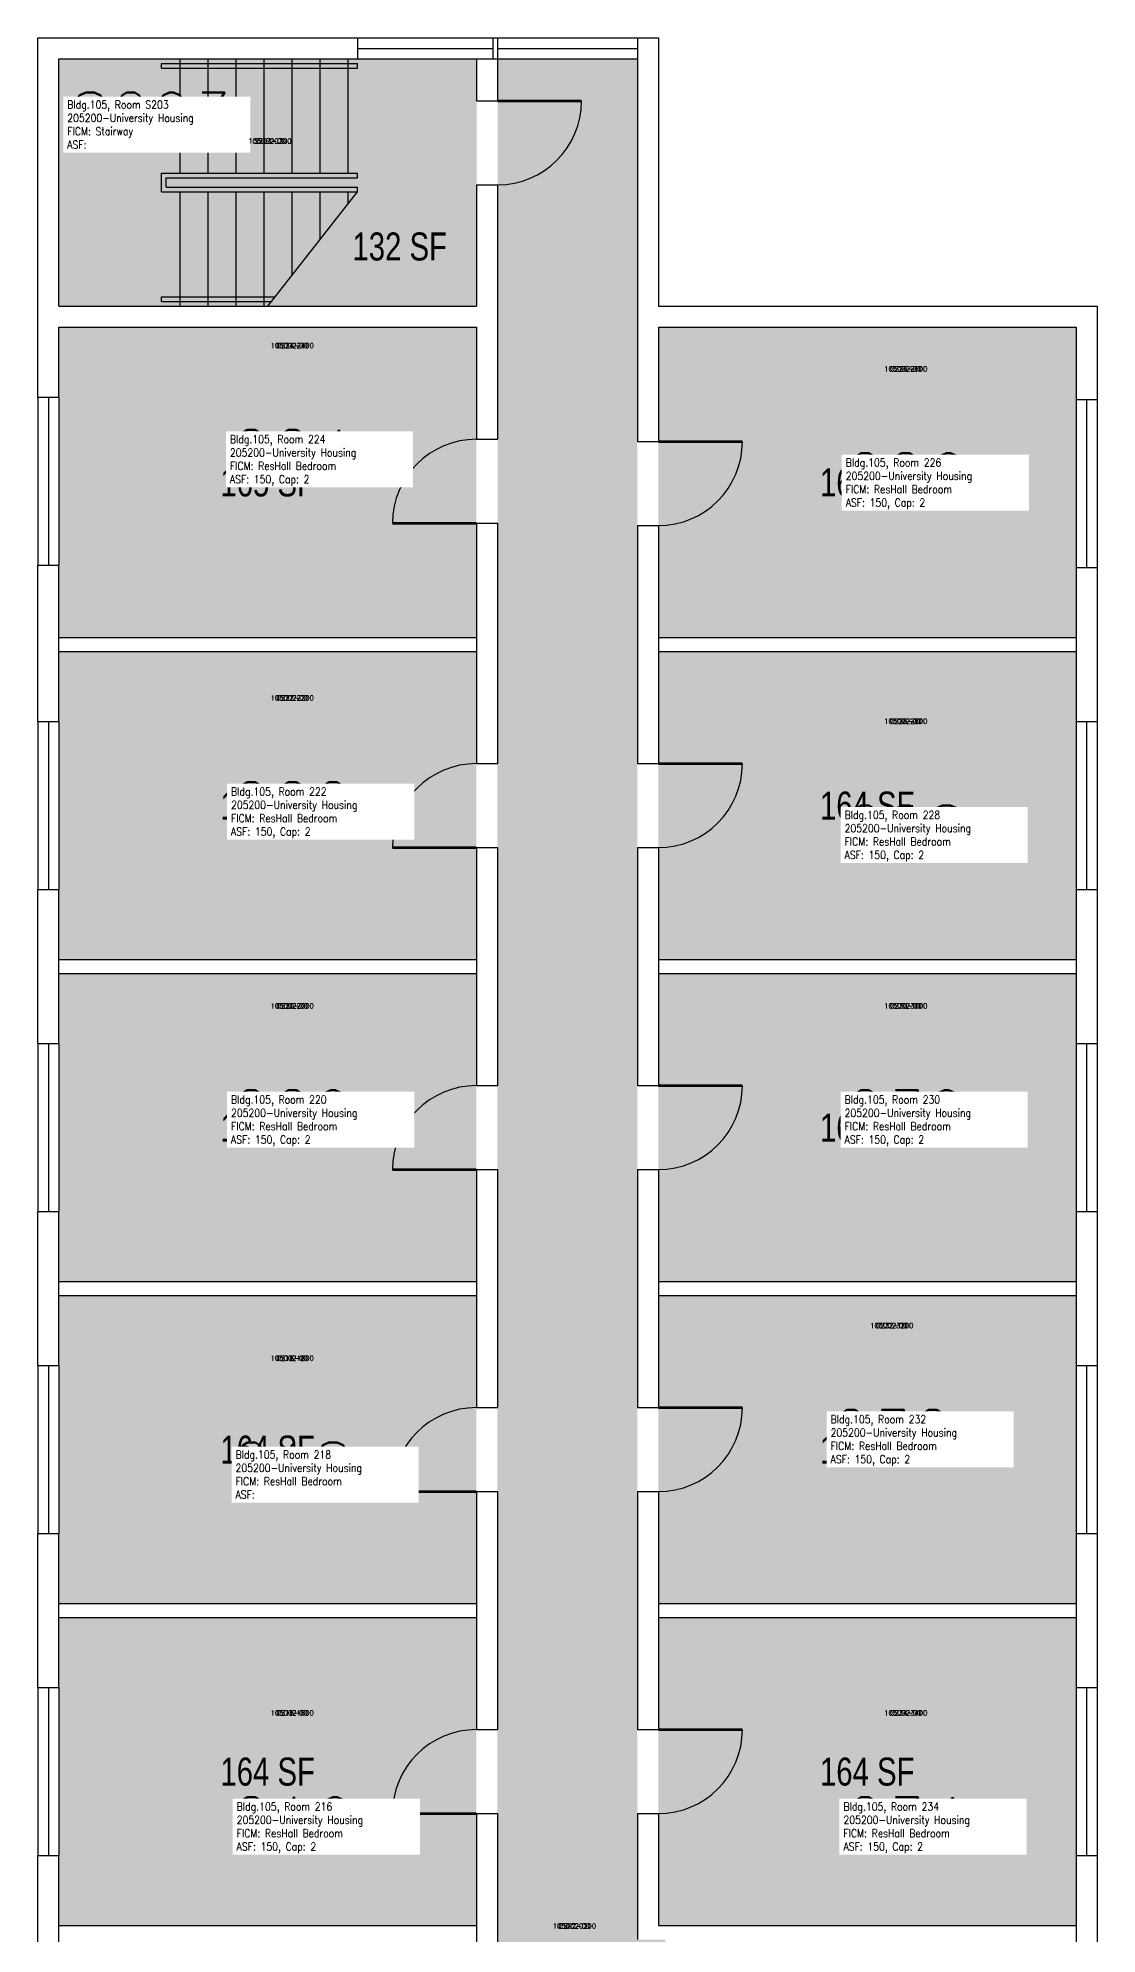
# Model space of a CAD drawing. Header units: inches. Extents: x -394 to 1224, y 0 to 3729.
# Drawn here: x 188 to 642, y 2916 to 3729 of the extents above; entities that cross this region are included whole.
import ezdxf
from ezdxf.enums import TextEntityAlignment as Align

# ---------------------------------------------------------------- set-up
doc = ezdxf.new("R2010")
doc.units = ezdxf.units.IN
doc.header["$LTSCALE"] = 0.25
doc.header["$MEASUREMENT"] = 0
for name, color, linetype in [('A-DOOR', 2, 'CONTINUOUS'), ('A-FLOR', 3, 'CONTINUOUS'), ('A-GLAZ', 1, 'CONTINUOUS'), ('A-GLAZ-SILL', 2, 'CONTINUOUS'), ('A-IDEN-RNUM', 7, 'CONTINUOUS'), ('A-IDEN-SNUM', 4, 'CONTINUOUS'), ('A-IDEN-VNUM', 4, 'CONTINUOUS'), ('A-WALL', 5, 'CONTINUOUS'), ('AREA-TEXT', 3, 'CONTINUOUS'), ('Rooms-Category-Color', 7, 'CONTINUOUS'), ('Rooms-College-Color', 7, 'CONTINUOUS'), ('Rooms-Department-Color', 7, 'CONTINUOUS'), ('Rooms-Division-Color', 7, 'CONTINUOUS'), ('Rooms-Information', 7, 'CONTINUOUS')]:
    doc.layers.add(name, color=color, linetype=linetype)
doc.styles.add('AREA', font='arial.ttf', dxfattribs={"width": 0.75, "height": 24})
doc.styles.add('ROOMSNUMBER', font='SIMPLEX.shx', dxfattribs={"height": 0.18})
doc.styles.add('ROOMVNUMBER', font='simplex.shx', dxfattribs={"width": 0.85})

msp = doc.modelspace()

# ---------------------------------------------------------------- hatches: boundary and pattern name
at = {"layer": 'Rooms-Category-Color', "true_color": 0xadadad}
for points in [[(376, 3720), (325, 3720), (197, 3720), (197, 3614), (376, 3614)], [(444.97, 1914), (444.96, 1943), (444.96, 2823), (453.96, 2823), (453.96, 2818), (477.96, 2818), (477.96, 2881), (453.96, 2881), (453.96, 2876), (444.96, 2876), (444.96, 2885), (456.96, 2885), (456.96, 2914), (444.96, 2914), (445, 3720), (385, 3720), (384.96, 1914), (444.96, 1914)]]:
    msp.add_hatch(color=253, dxfattribs=at).paths.add_polyline_path(points)
at = {"layer": 'Rooms-Category-Color', "true_color": 0x728ef3}
for points in [[(375.96, 3605), (197, 3605), (197, 3575), (197, 3503.02), (197, 3472), (375.96, 3472)], [(633, 3575.02), (633, 3605), (453.96, 3605), (453.96, 3472), (633, 3472), (633, 3502)], [(375.96, 3466), (197, 3466), (197, 3436), (197, 3364.02), (197, 3334), (375.96, 3334)], [(633, 3436.02), (633, 3466), (453.96, 3466), (453.96, 3334), (633, 3334), (633, 3364)], [(375.96, 3328), (197, 3328), (197, 3298), (197, 3226), (197, 3196), (375.96, 3196)], [(633, 3226), (633, 3298), (633, 3328), (453.96, 3328), (453.96, 3196), (633, 3196)], [(375.96, 3190), (197, 3190), (197, 3160), (197, 3088), (197, 3058), (375.96, 3058)], [(633, 3190), (453.96, 3190), (453.96, 3058), (633, 3058)], [(375.96, 3052), (197, 3052), (197, 3022), (197, 2950), (197, 2920), (375.96, 2920)], [(633, 3022), (633, 3052), (453.96, 3052), (453.96, 2920), (633, 2920), (633, 2950)]]:
    msp.add_hatch(color=171, dxfattribs=at).paths.add_polyline_path(points)
at = {"layer": 'Rooms-College-Color', "true_color": 0xadadad}
for points in [[(376, 3720), (325, 3720), (197, 3720), (197, 3614), (376, 3614)], [(444.97, 1914), (444.96, 1943), (444.96, 2823), (453.96, 2823), (453.96, 2818), (477.96, 2818), (477.96, 2881), (453.96, 2881), (453.96, 2876), (444.96, 2876), (444.96, 2885), (456.96, 2885), (456.96, 2914), (444.96, 2914), (445, 3720), (385, 3720), (384.96, 1914), (444.96, 1914)], [(375.96, 3605), (197, 3605), (197, 3575), (197, 3503.02), (197, 3472), (375.96, 3472)], [(633, 3575.02), (633, 3605), (453.96, 3605), (453.96, 3472), (633, 3472), (633, 3502)], [(375.96, 3466), (197, 3466), (197, 3436), (197, 3364.02), (197, 3334), (375.96, 3334)], [(633, 3436.02), (633, 3466), (453.96, 3466), (453.96, 3334), (633, 3334), (633, 3364)], [(375.96, 3328), (197, 3328), (197, 3298), (197, 3226), (197, 3196), (375.96, 3196)], [(633, 3226), (633, 3298), (633, 3328), (453.96, 3328), (453.96, 3196), (633, 3196)], [(375.96, 3190), (197, 3190), (197, 3160), (197, 3088), (197, 3058), (375.96, 3058)], [(633, 3190), (453.96, 3190), (453.96, 3058), (633, 3058)], [(375.96, 3052), (197, 3052), (197, 3022), (197, 2950), (197, 2920), (375.96, 2920)], [(633, 3022), (633, 3052), (453.96, 3052), (453.96, 2920), (633, 2920), (633, 2950)]]:
    msp.add_hatch(color=253, dxfattribs=at).paths.add_polyline_path(points)
at = {"layer": 'Rooms-Department-Color', "true_color": 0xacacac}
for points in [[(376, 3720), (325, 3720), (197, 3720), (197, 3614), (376, 3614)], [(444.97, 1914), (444.96, 1943), (444.96, 2823), (453.96, 2823), (453.96, 2818), (477.96, 2818), (477.96, 2881), (453.96, 2881), (453.96, 2876), (444.96, 2876), (444.96, 2885), (456.96, 2885), (456.96, 2914), (444.96, 2914), (445, 3720), (385, 3720), (384.96, 1914), (444.96, 1914)]]:
    msp.add_hatch(color=253, dxfattribs=at).paths.add_polyline_path(points)
at = {"layer": 'Rooms-Department-Color', "true_color": 0x604aed}
for points in [[(375.96, 3605), (197, 3605), (197, 3575), (197, 3503.02), (197, 3472), (375.96, 3472)], [(633, 3575.02), (633, 3605), (453.96, 3605), (453.96, 3472), (633, 3472), (633, 3502)], [(375.96, 3466), (197, 3466), (197, 3436), (197, 3364.02), (197, 3334), (375.96, 3334)], [(633, 3436.02), (633, 3466), (453.96, 3466), (453.96, 3334), (633, 3334), (633, 3364)], [(375.96, 3328), (197, 3328), (197, 3298), (197, 3226), (197, 3196), (375.96, 3196)], [(633, 3226), (633, 3298), (633, 3328), (453.96, 3328), (453.96, 3196), (633, 3196)], [(375.96, 3190), (197, 3190), (197, 3160), (197, 3088), (197, 3058), (375.96, 3058)], [(633, 3190), (453.96, 3190), (453.96, 3058), (633, 3058)], [(375.96, 3052), (197, 3052), (197, 3022), (197, 2950), (197, 2920), (375.96, 2920)], [(633, 3022), (633, 3052), (453.96, 3052), (453.96, 2920), (633, 2920), (633, 2950)]]:
    msp.add_hatch(color=173, dxfattribs=at).paths.add_polyline_path(points)
at = {"layer": 'Rooms-Division-Color', "true_color": 0xadadad}
for points in [[(376, 3720), (325, 3720), (197, 3720), (197, 3614), (376, 3614)], [(444.97, 1914), (444.96, 1943), (444.96, 2823), (453.96, 2823), (453.96, 2818), (477.96, 2818), (477.96, 2881), (453.96, 2881), (453.96, 2876), (444.96, 2876), (444.96, 2885), (456.96, 2885), (456.96, 2914), (444.96, 2914), (445, 3720), (385, 3720), (384.96, 1914), (444.96, 1914)]]:
    msp.add_hatch(color=253, dxfattribs=at).paths.add_polyline_path(points)
at = {"layer": 'Rooms-Division-Color', "true_color": 0x604aed}
for points in [[(375.96, 3605), (197, 3605), (197, 3575), (197, 3503.02), (197, 3472), (375.96, 3472)], [(633, 3575.02), (633, 3605), (453.96, 3605), (453.96, 3472), (633, 3472), (633, 3502)], [(375.96, 3466), (197, 3466), (197, 3436), (197, 3364.02), (197, 3334), (375.96, 3334)], [(633, 3436.02), (633, 3466), (453.96, 3466), (453.96, 3334), (633, 3334), (633, 3364)], [(375.96, 3328), (197, 3328), (197, 3298), (197, 3226), (197, 3196), (375.96, 3196)], [(633, 3226), (633, 3298), (633, 3328), (453.96, 3328), (453.96, 3196), (633, 3196)], [(375.96, 3190), (197, 3190), (197, 3160), (197, 3088), (197, 3058), (375.96, 3058)], [(633, 3190), (453.96, 3190), (453.96, 3058), (633, 3058)], [(375.96, 3052), (197, 3052), (197, 3022), (197, 2950), (197, 2920), (375.96, 2920)], [(633, 3022), (633, 3052), (453.96, 3052), (453.96, 2920), (633, 2920), (633, 2950)]]:
    msp.add_hatch(color=173, dxfattribs=at).paths.add_polyline_path(points)

# ---------------------------------------------------------------- linework, layer by layer
at = {"layer": 'A-DOOR', "const_width": 1.2, "elevation": 12}
for points in [[(385, 3702), (421, 3702)], [(453.96, 3556), (489.96, 3556)], [(375.96, 3521), (339.96, 3521)], [(453.96, 3418), (489.96, 3418)], [(375.96, 3382), (339.96, 3382)], [(453.96, 3280), (489.96, 3280)], [(375.96, 3244), (339.96, 3244)], [(453.96, 3142), (489.96, 3142)], [(375.96, 3106), (339.96, 3106)], [(453.96, 3004), (489.96, 3004)], [(375.96, 2968), (339.96, 2968)]]:
    msp.add_lwpolyline(points, dxfattribs=at)
at = {"layer": 'A-DOOR'}
for centre, start, end in [((385, 3702, 12), 270, 360), ((375.96, 3521, 12), 90, 180), ((453.96, 3556, 12), 270, 360), ((375.96, 3382, 12), 90, 180), ((453.96, 3418, 12), 270, 360), ((375.96, 3244, 12), 90, 180), ((453.96, 3280, 12), 270, 360), ((375.96, 3106, 12), 90, 180), ((453.96, 3142, 12), 270, 360), ((375.96, 2968, 12), 90, 180), ((453.96, 3004, 12), 270, 360)]:
    msp.add_arc(centre, 36, start, end, dxfattribs=at)
at = {"layer": 'A-FLOR'}
for p, q in [((241.04, 3718, 12), (325, 3718, 12)), ((241.04, 3715.99, 12), (241.04, 3718, 12)), ((241.04, 3715.99, 12), (325, 3715.99, 12)), ((249, 3671.01, 12), (249, 3720, 12)), ((261, 3671.01, 12), (261, 3720, 12)), ((273, 3671.01, 12), (273, 3720, 12)), ((285, 3671.01, 12), (285, 3720, 12)), ((297, 3671.01, 12), (297, 3720, 12)), ((309, 3671.01, 12), (309, 3720, 12)), ((321, 3671.01, 12), (321, 3720, 12)), ((325, 3715.99, 12), (325, 3718, 12)), ((241.04, 3671.01, 12), (325, 3671.01, 12)), ((241.04, 3662.99, 12), (241.04, 3671.01, 12)), ((243.04, 3669, 12), (325, 3669, 12)), ((243.04, 3665, 12), (243.04, 3669, 12)), ((243.04, 3665, 12), (325, 3665, 12)), ((325, 3669, 12), (325, 3671.01, 12)), ((325, 3662.99, 12), (325, 3665, 12)), ((241.04, 3662.99, 12), (325, 3662.99, 12)), ((249, 3614, 12), (249, 3662.99, 12)), ((261, 3614, 12), (261, 3662.99, 12)), ((273, 3614, 12), (273, 3662.99, 12)), ((285, 3614, 12), (285, 3662.99, 12)), ((286.5, 3614, 12), (325, 3662.99, 12)), ((297, 3627.36, 12), (297, 3662.99, 12)), ((309, 3642.63, 12), (309, 3662.99, 12)), ((321, 3657.9, 12), (321, 3662.99, 12)), ((241.04, 3616, 12), (241.04, 3618.01, 12)), ((241.04, 3618.01, 12), (289.65, 3618.01, 12)), ((241.04, 3616, 12), (288.07, 3616, 12))]:
    msp.add_line(p, q, dxfattribs=at)
at = {"layer": 'A-GLAZ'}
for p, q in [((325, 3724.5, 12), (383, 3724.5, 12)), ((385, 3724.5, 12), (445, 3724.5, 12)), ((192.5, 3575, 12), (192.5, 3503, 12)), ((637.5, 3573.99, 12), (637.5, 3501.99, 12)), ((192.5, 3436, 12), (192.5, 3364, 12)), ((637.5, 3436, 12), (637.5, 3364, 12)), ((192.5, 3297.99, 12), (192.5, 3225.99, 12)), ((637.5, 3297.99, 12), (637.5, 3225.99, 12)), ((192.5, 3159.99, 12), (192.5, 3087.99, 12)), ((637.5, 3159.99, 12), (637.5, 3087.99, 12)), ((192.5, 3021.99, 12), (192.5, 2949.99, 12)), ((637.5, 3021.99, 12), (637.5, 2949.99, 12))]:
    msp.add_line(p, q, dxfattribs=at)
at = {"layer": 'A-GLAZ-SILL'}
for p, q in [((325, 3729, 12), (383, 3729, 12)), ((385, 3729, 12), (445, 3729, 12)), ((325, 3720, 12), (383, 3720, 12)), ((385, 3720, 12), (445, 3720, 12)), ((188, 3575.02, 12), (188, 3503.02, 12)), ((197, 3575.02, 12), (197, 3503.02, 12)), ((633, 3574, 12), (633, 3502, 12)), ((642, 3574, 12), (642, 3502, 12)), ((188, 3436.02, 12), (188, 3364.02, 12)), ((197, 3436.02, 12), (197, 3364.02, 12)), ((633, 3436.02, 12), (633, 3364.02, 12)), ((642, 3436.02, 12), (642, 3364.02, 12)), ((188, 3298, 12), (188, 3226, 12)), ((197, 3298, 12), (197, 3226, 12)), ((633, 3298, 12), (633, 3226, 12)), ((642, 3298, 12), (642, 3226, 12)), ((188, 3160, 12), (188, 3088, 12)), ((197, 3160, 12), (197, 3088, 12)), ((633, 3160, 12), (633, 3088, 12)), ((642, 3160, 12), (642, 3088, 12)), ((188, 3022, 12), (188, 2950, 12)), ((197, 3022, 12), (197, 2950, 12)), ((633, 3022, 12), (633, 2950, 12)), ((642, 3022, 12), (642, 2950, 12))]:
    msp.add_line(p, q, dxfattribs=at)
at = {"layer": 'A-WALL'}
for p, q in [((188, 3729, 12), (325, 3729, 12)), ((188, 3575, 12), (188, 3729, 12)), ((325, 3729, 12), (325, 3720, 12)), ((383, 3729, 12), (383, 3720, 12)), ((383, 3729, 12), (385, 3729, 12)), ((385, 3729, 12), (385, 3702, 12)), ((445, 3729, 12), (444.96, 3605, 12)), ((445, 3729, 12), (454, 3729, 12)), ((454, 3729, 12), (454, 3614, 12)), ((197, 3720, 12), (325, 3720, 12)), ((197, 3614, 12), (197, 3720, 12)), ((376, 3720, 12), (376, 3702, 12)), ((376, 3720, 12), (385, 3720, 12)), ((376, 3702, 12), (385, 3702, 12)), ((376, 3666, 12), (375.97, 3614, 12)), ((376, 3666, 12), (385, 3666, 12)), ((385, 3666, 12), (384.96, 3605, 12)), ((197, 3614, 12), (375.97, 3614, 12)), ((385, 3614, 12), (385, 3614, 12)), ((454, 3614, 12), (642, 3614, 12)), ((642, 3614, 12), (642, 3574, 12)), ((197, 3605, 12), (375.96, 3605, 12)), ((197, 3575, 12), (197, 3605, 12)), ((375.96, 3605, 12), (375.96, 3557, 12)), ((384.96, 3605, 12), (384.96, 3557, 12)), ((444.96, 3605, 12), (444.96, 3556, 12)), ((444.99, 3605, 12), (444.96, 3605, 12)), ((453.96, 3605, 12), (633, 3605, 12)), ((453.96, 3605, 12), (453.96, 3556, 12)), ((633, 3605, 12), (633, 3574, 12)), ((188, 3575, 12), (197, 3575, 12)), ((633, 3574, 12), (642, 3574, 12)), ((375.96, 3557, 12), (384.96, 3557, 12)), ((444.96, 3556, 12), (453.96, 3556, 12)), ((375.96, 3521, 12), (384.96, 3521, 12)), ((375.96, 3521, 12), (375.96, 3418, 12)), ((384.96, 3521, 12), (384.96, 3418, 12)), ((444.96, 3520, 12), (453.96, 3520, 12)), ((444.96, 3520, 12), (444.96, 3418, 12)), ((453.96, 3520, 12), (453.96, 3418, 12)), ((188, 3503, 12), (197, 3503, 12)), ((188, 3436, 12), (188, 3503, 12)), ((197, 3436, 12), (197, 3503, 12)), ((633, 3502, 12), (642, 3502, 12)), ((633, 3502, 12), (633, 3436, 12)), ((642, 3502, 12), (642, 3436, 12)), ((197, 3472, 12), (375.96, 3472, 12)), ((453.96, 3472, 12), (633, 3472, 12)), ((197, 3466, 12), (375.96, 3466, 12)), ((453.96, 3466, 12), (633, 3466, 12)), ((188, 3436, 12), (197, 3436, 12)), ((633, 3436, 12), (642, 3436, 12)), ((375.96, 3418, 12), (384.96, 3418, 12)), ((444.96, 3418, 12), (453.96, 3418, 12)), ((375.96, 3382, 12), (384.96, 3382, 12)), ((375.96, 3382, 12), (375.96, 3280, 12)), ((384.96, 3382, 12), (384.96, 3280, 12)), ((444.96, 3382, 12), (453.96, 3382, 12)), ((444.96, 3382, 12), (444.96, 3280, 12)), ((453.96, 3382, 12), (453.96, 3280, 12)), ((188, 3364, 12), (197, 3364, 12)), ((188, 3298, 12), (188, 3364, 12)), ((197, 3298, 12), (197, 3364, 12)), ((633, 3364, 12), (642, 3364, 12)), ((633, 3364, 12), (633, 3298, 12)), ((642, 3364, 12), (642, 3298, 12)), ((197, 3334, 12), (375.96, 3334, 12)), ((453.96, 3334, 12), (633, 3334, 12)), ((197, 3328, 12), (375.96, 3328, 12)), ((453.96, 3328, 12), (633, 3328, 12)), ((188, 3298, 12), (197, 3298, 12)), ((633, 3298, 12), (642, 3298, 12)), ((375.96, 3280, 12), (384.96, 3280, 12)), ((444.96, 3280, 12), (453.96, 3280, 12)), ((375.96, 3244, 12), (384.96, 3244, 12)), ((375.96, 3244, 12), (375.96, 3142, 12)), ((384.96, 3244, 12), (384.96, 3142, 12)), ((444.96, 3244, 12), (453.96, 3244, 12)), ((444.96, 3244, 12), (444.96, 3142, 12)), ((453.96, 3244, 12), (453.96, 3142, 12)), ((188, 3226, 12), (197, 3226, 12)), ((188, 3160, 12), (188, 3226, 12)), ((197, 3160, 12), (197, 3226, 12)), ((633, 3226, 12), (642, 3226, 12)), ((633, 3226, 12), (633, 3160, 12)), ((642, 3226, 12), (642, 3160, 12)), ((197, 3196, 12), (375.96, 3196, 12)), ((453.96, 3196, 12), (633, 3196, 12)), ((197, 3190, 12), (375.96, 3190, 12)), ((453.96, 3190, 12), (633, 3190, 12)), ((188, 3160, 12), (197, 3160, 12)), ((633, 3160, 12), (642, 3160, 12)), ((375.96, 3142, 12), (384.96, 3142, 12)), ((444.96, 3142, 12), (453.96, 3142, 12)), ((375.96, 3106, 12), (384.96, 3106, 12)), ((375.96, 3106, 12), (375.96, 3004, 12)), ((384.96, 3106, 12), (384.96, 3004, 12)), ((444.96, 3106, 12), (453.96, 3106, 12)), ((444.96, 3106, 12), (444.96, 3004, 12)), ((453.96, 3106, 12), (453.96, 3004, 12)), ((188, 3088, 12), (197, 3088, 12)), ((188, 3022, 12), (188, 3088, 12)), ((197, 3022, 12), (197, 3088, 12)), ((633, 3088, 12), (642, 3088, 12)), ((633, 3088, 12), (633, 3022, 12)), ((642, 3088, 12), (642, 3022, 12)), ((197, 3058, 12), (375.96, 3058, 12)), ((453.96, 3058, 12), (633, 3058, 12)), ((197, 3052, 12), (375.96, 3052, 12)), ((453.96, 3052, 12), (633, 3052, 12)), ((188, 3022, 12), (197, 3022, 12)), ((633, 3022, 12), (642, 3022, 12)), ((375.96, 3004, 12), (384.96, 3004, 12)), ((444.96, 3004, 12), (453.96, 3004, 12)), ((375.96, 2968, 12), (384.96, 2968, 12)), ((375.96, 2968, 12), (375.96, 2866, 12)), ((384.96, 2968, 12), (384.96, 2866, 12)), ((444.96, 2968, 12), (453.96, 2968, 12)), ((444.96, 2968, 12), (444.96, 2914, 12)), ((453.96, 2968, 12), (453.96, 2920, 12)), ((188, 2950, 12), (197, 2950, 12)), ((188, 2884, 12), (188, 2950, 12)), ((197, 2884, 12), (197, 2950, 12)), ((633, 2950, 12), (642, 2950, 12)), ((633, 2950, 12), (633, 2821.01, 12)), ((642, 2950, 12), (642, 2821.01, 12)), ((197, 2920, 12), (375.96, 2920, 12)), ((453.96, 2920, 12), (633, 2920, 12))]:
    msp.add_line(p, q, dxfattribs=at)

# ---------------------------------------------------------------- texts
at = {"layer": 'A-IDEN-RNUM', "style": 'ROOMSNUMBER'}
for s, p in [('S203-00', (287.46, 3684.79)), ('0224-00', (297, 3597.17, 12)), ('0226-00', (560, 3587.17, 12)), ('0222-00', (297, 3446.17, 12)), ('0228-00', (560, 3436.17, 12)), ('0220-00', (297, 3314.17, 12)), ('0230-00', (560, 3314.17, 12)), ('0232-00', (554, 3177.17, 12)), ('0218-00', (297, 3163.17, 12)), ('0216-00', (297, 3011.17, 12)), ('0234-00', (560, 3011.17, 12)), ('C202-00', (417.98, 2919.81))]:
    msp.add_text(s, height=2.16, dxfattribs=at).set_placement(p, align=Align.MIDDLE)
at = {"layer": 'A-IDEN-SNUM', "style": 'ROOMSNUMBER'}
for s, p in [('1050S20300', (287.46, 3684.79)), ('1050022400', (297, 3597.17, 12)), ('1050022600', (560, 3587.17, 12)), ('1050022200', (297, 3446.17, 12)), ('1050022800', (560, 3436.17, 12)), ('1050022000', (297, 3314.17, 12)), ('1050023000', (560, 3314.17, 12)), ('1050023200', (554, 3177.17, 12)), ('1050021800', (297, 3163.17, 12)), ('1050021600', (297, 3011.17, 12)), ('1050023400', (560, 3011.17, 12)), ('1050C20200', (417.98, 2919.81))]:
    msp.add_text(s, height=2.16, dxfattribs=at).set_placement(p, align=Align.MIDDLE)
at = {"layer": 'A-IDEN-VNUM', "style": 'ROOMVNUMBER', "width": 0.85}
for s, p in [('S203', (236.52, 3693.54)), ('224', (297, 3549, 12)), ('226', (560, 3539, 12)), ('222', (297, 3398, 12)), ('228', (560, 3388, 12)), ('220', (297, 3266, 12)), ('230', (560, 3266, 12)), ('232', (554, 3129, 12)), ('218', (297, 3115, 12)), ('216', (297, 2963, 12)), ('234', (560, 2963, 12))]:
    msp.add_text(s, height=24, dxfattribs=at).set_placement(p, align=Align.MIDDLE)
at = {"layer": 'AREA-TEXT', "style": 'AREA', "width": 0.75}
for s, p in [('132 SF', (343.08, 3639.62)), ('165 SF', (286.48, 3538.5)), ('165 SF', (543.48, 3538.5)), ('164 SF', (286.48, 3400)), ('164 SF', (543.48, 3400)), ('164 SF', (286.48, 3262)), ('164 SF', (543.48, 3262)), ('164 SF', (286.48, 3124)), ('164 SF', (543.48, 3124)), ('164 SF', (286.48, 2986)), ('164 SF', (543.48, 2986))]:
    msp.add_text(s, height=12, dxfattribs=at).set_placement(p, align=Align.MIDDLE_CENTER)

# ---------------------------------------------------------------- next in the draw order: texts
at = {"layer": 'Rooms-Information', "char_height": 3.4286, "width": 76.8, "attachment_point": 7, "style": 'ROOMVNUMBER', "bg_fill": 3, "box_fill_scale": 1.5, "bg_fill_color": 256, "bg_fill_true_color": 13158600, "bg_fill_transparency": 0}
for s, insert in [('Bldg.105, Room S203^M^J205200-University Housing^M^JFICM: Stairway^M^JASF: ', (200.58, 3681.54)), ('Bldg.105, Room 224^M^J205200-University Housing^M^JFICM: ResHall Bedroom^M^JASF: 150, Cap: 2', (270.29, 3537, 12)), ('Bldg.105, Room 226^M^J205200-University Housing^M^JFICM: ResHall Bedroom^M^JASF: 150, Cap: 2', (534.26, 3527, 12)), ('Bldg.105, Room 222^M^J205200-University Housing^M^JFICM: ResHall Bedroom^M^JASF: 150, Cap: 2', (270.77, 3386, 12)), ('Bldg.105, Room 228^M^J205200-University Housing^M^JFICM: ResHall Bedroom^M^JASF: 150, Cap: 2', (533.77, 3376, 12)), ('Bldg.105, Room 220^M^J205200-University Housing^M^JFICM: ResHall Bedroom^M^JASF: 150, Cap: 2', (270.77, 3254, 12)), ('Bldg.105, Room 230^M^J205200-University Housing^M^JFICM: ResHall Bedroom^M^JASF: 150, Cap: 2', (533.77, 3254, 12)), ('Bldg.105, Room 232^M^J205200-University Housing^M^JFICM: ResHall Bedroom^M^JASF: 150, Cap: 2', (527.77, 3117, 12)), ('Bldg.105, Room 218^M^J205200-University Housing^M^JFICM: ResHall Bedroom^M^JASF: ', (272.71, 3103, 12)), ('Bldg.105, Room 216^M^J205200-University Housing^M^JFICM: ResHall Bedroom^M^JASF: 150, Cap: 2', (273.2, 2951, 12)), ('Bldg.105, Room 234^M^J205200-University Housing^M^JFICM: ResHall Bedroom^M^JASF: 150, Cap: 2', (533.29, 2951, 12))]:
    msp.add_mtext(s, dxfattribs=dict(at, insert=insert))

doc.saveas('drawing.dxf')
